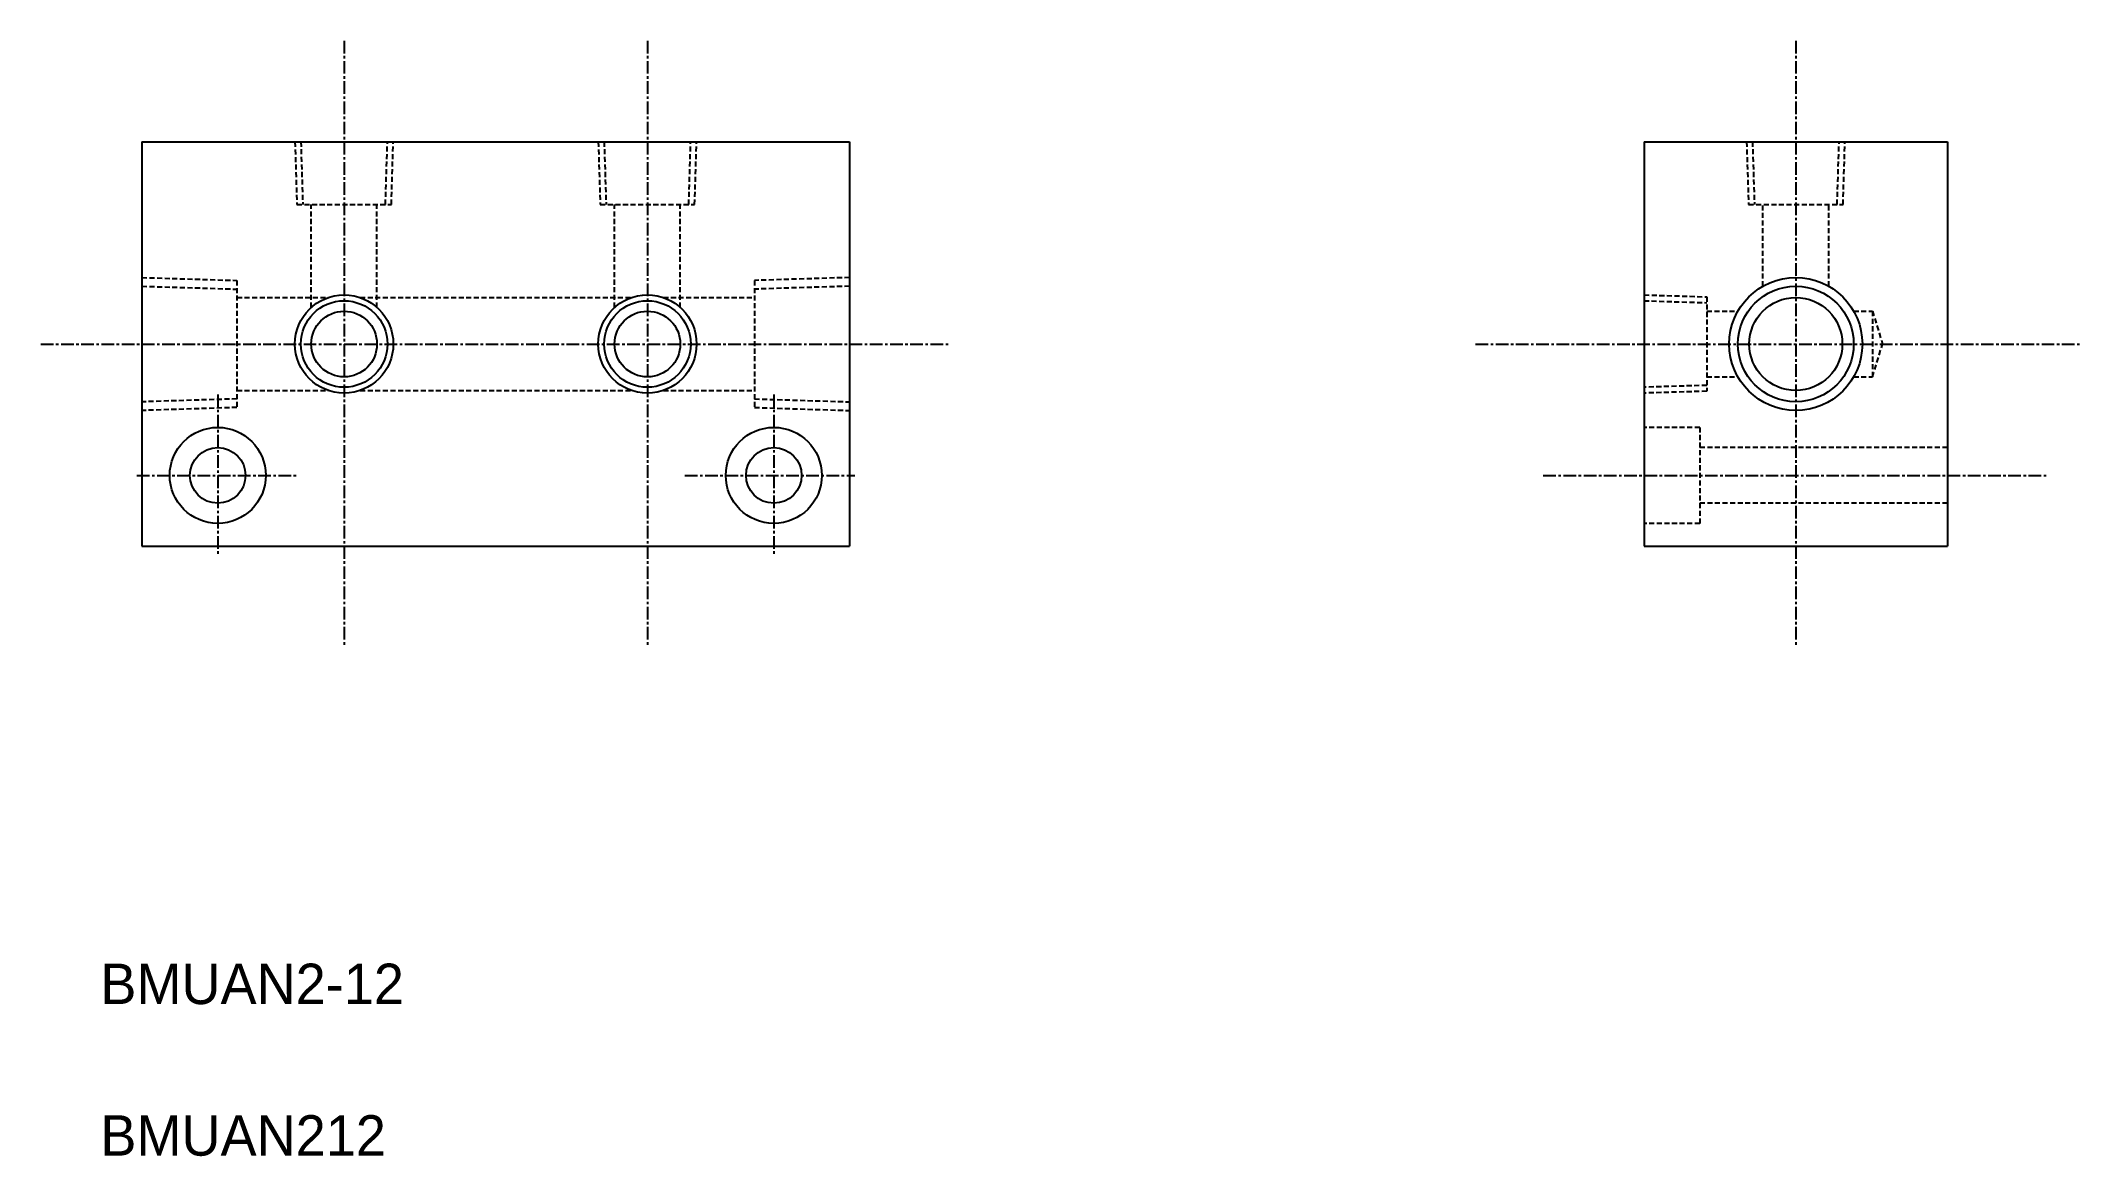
# Model space of a CAD drawing. Extents: x -126 to 76, y 93 to 204.
import ezdxf

# ---------------------------------------------------------------- set-up
doc = ezdxf.new("R2010")
doc.units = 0
doc.linetypes.add('CENTER', pattern=[2, 1.25, -0.25, 0.25, -0.25])
doc.linetypes.add('DASHED', pattern=[0.75, 0.5, -0.25])
doc.layers.get('0').update_dxf_attribs({"linetype": 'CONTINUOUS'})
doc.layers.add('CENTER', color=1, linetype='CENTER')

msp = doc.modelspace()

# ---------------------------------------------------------------- linework, layer by layer
at = {"color": 3, "linetype": 'DASHED'}
for p, q in [((-100.07, 193.85), (-99.88, 187.63)), ((-91.7, 187.63), (-91.51, 193.85)), ((-70.07, 193.85), (-69.88, 187.63)), ((-61.7, 187.63), (-61.51, 193.85)), ((43.51, 193.85), (43.71, 187.63)), ((51.89, 187.63), (52.08, 193.85)), ((-100.65, 193.83), (-100.46, 187.63)), ((-91.12, 187.63), (-90.93, 193.83)), ((-70.65, 193.83), (-70.46, 187.63)), ((-61.12, 187.63), (-60.93, 193.83)), ((42.93, 193.83), (43.13, 187.63)), ((52.47, 187.63), (52.66, 193.83)), ((-100.46, 187.63), (-91.12, 187.63)), ((-99.04, 177.45), (-99.04, 187.63)), ((-92.54, 177.45), (-92.54, 187.63)), ((-70.46, 187.63), (-61.12, 187.63)), ((-69.04, 177.45), (-69.04, 187.63)), ((-62.54, 177.45), (-62.54, 187.63)), ((43.13, 187.63), (52.47, 187.63)), ((44.55, 179.55), (44.55, 187.63)), ((51.05, 179.55), (51.05, 187.63)), ((-115.79, 180.41), (-106.39, 180.12)), ((-106.39, 180.12), (-106.39, 167.55)), ((-45.79, 180.41), (-55.19, 180.12)), ((-55.19, 180.12), (-55.19, 167.55)), ((-115.79, 179.55), (-106.39, 179.26)), ((-106.39, 178.43), (-97.37, 178.43)), ((-94.21, 178.43), (-67.37, 178.43)), ((-64.21, 178.43), (-55.19, 178.43)), ((-45.79, 179.55), (-55.19, 179.26)), ((32.78, 178.11), (39, 177.92)), ((32.8, 178.69), (39, 178.5)), ((39, 178.5), (39, 169.16)), ((39, 177.08), (42.08, 177.08)), ((53.52, 177.08), (55.38, 177.08)), ((55.38, 177.08), (56.38, 173.83)), ((55.38, 177.08), (55.38, 170.58)), ((55.38, 170.58), (56.38, 173.83)), ((39, 169.74), (32.78, 169.55)), ((39, 170.58), (42.08, 170.58)), ((53.52, 170.58), (55.38, 170.58)), ((-106.39, 168.4), (-115.79, 168.11)), ((-106.39, 169.23), (-97.37, 169.23)), ((-94.21, 169.23), (-67.37, 169.23)), ((-64.21, 169.23), (-55.19, 169.23)), ((-55.19, 168.4), (-45.79, 168.11)), ((39, 169.16), (32.8, 168.97)), ((-106.39, 167.55), (-115.79, 167.25)), ((-55.19, 167.55), (-45.79, 167.25)), ((38.3, 165.58), (32.8, 165.58)), ((38.3, 165.58), (38.3, 156.08)), ((62.8, 163.58), (38.3, 163.58)), ((62.8, 158.09), (38.3, 158.09)), ((38.3, 156.08), (32.8, 156.08))]:
    msp.add_line(p, q, dxfattribs=at)
at = {"color": 7, "linetype": 'CONTINUOUS'}
for p, q in [((-115.79, 193.83), (-45.79, 193.83)), ((-115.79, 193.83), (-115.79, 153.83)), ((-45.79, 193.83), (-45.79, 153.83)), ((32.8, 193.83), (62.8, 193.83)), ((32.8, 193.83), (32.8, 153.83)), ((62.8, 193.83), (62.8, 153.83)), ((-115.79, 153.83), (-45.79, 153.83)), ((32.8, 153.83), (62.8, 153.83))]:
    msp.add_line(p, q, dxfattribs=at)
at = {"color": 3, "linetype": 'CONTINUOUS'}
for centre, radius in [((47.8, 173.83), 6.58), ((-95.79, 173.83), 4.86), ((-65.79, 173.83), 4.86)]:
    msp.add_circle(centre, radius, dxfattribs=at)
at = {"color": 7, "linetype": 'CONTINUOUS'}
for centre, radius in [((-95.79, 173.83), 4.28), ((-65.79, 173.83), 4.28), ((47.8, 173.83), 5.72), ((47.8, 173.83), 4.6), ((-95.79, 173.83), 3.25), ((-65.79, 173.83), 3.25), ((-108.29, 160.83), 4.75), ((-53.29, 160.83), 4.75), ((-108.29, 160.83), 2.75), ((-53.29, 160.83), 2.75)]:
    msp.add_circle(centre, radius, dxfattribs=at)
at = {"layer": 'CENTER', "color": 1, "linetype": 'CENTER'}
for p, q in [((-95.79, 203.83), (-95.79, 143.83)), ((-65.79, 203.83), (-65.79, 143.83)), ((47.8, 203.83), (47.8, 143.83)), ((-125.79, 173.83), (-35.79, 173.83)), ((16.12, 173.83), (76.12, 173.83)), ((-108.29, 168.83), (-108.29, 152.83)), ((-53.29, 168.83), (-53.29, 152.83)), ((-116.29, 160.83), (-100.29, 160.83)), ((-62.08, 160.83), (-45.29, 160.83)), ((22.82, 160.83), (72.66, 160.83))]:
    msp.add_line(p, q, dxfattribs=at)

# ---------------------------------------------------------------- texts
at = {"color": 7, "linetype": 'CONTINUOUS'}
for s, p in [('BMUAN2-12', (-119.9, 108.52)), ('BMUAN212', (-119.9, 93.52))]:
    msp.add_text(s, height=4, dxfattribs=at).set_placement(p)

doc.saveas('drawing.dxf')
